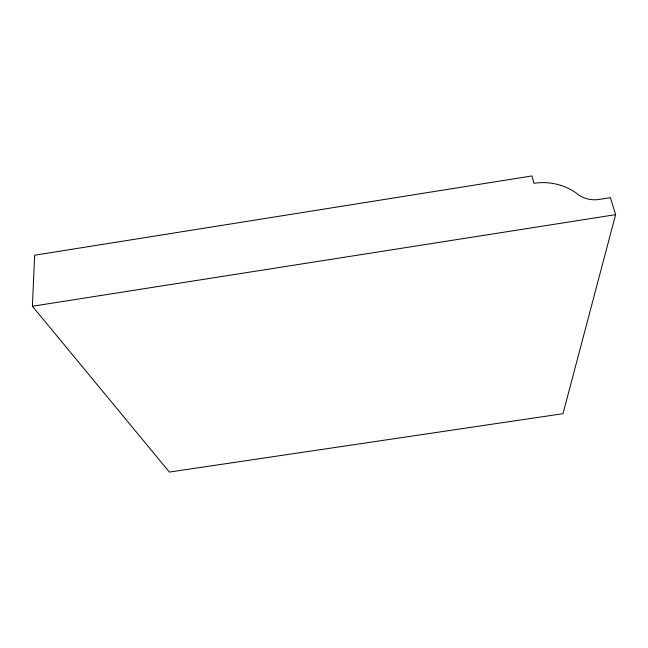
<?xml version="1.0" encoding="UTF-8"?>
<svg xmlns="http://www.w3.org/2000/svg" width="648" height="648" viewBox="0 0 648 648"><rect width="100%" height="100%" fill="white"/><g stroke="black" fill="none" stroke-linecap="round" stroke-linejoin="round"><path stroke-width="0.97" d="M32.4 306.245L34.636 255.223L532 175.932L533.912 183.295A49.151 40.2 3.1 0 1 577.643 194.157A23.377 18.492 4.6 0 0 600.048 199.284L610.424 197.648L615.6 214.658L562.999 413.675L169.395 472.068L32.4 306.245L615.6 214.658"/></g></svg>
